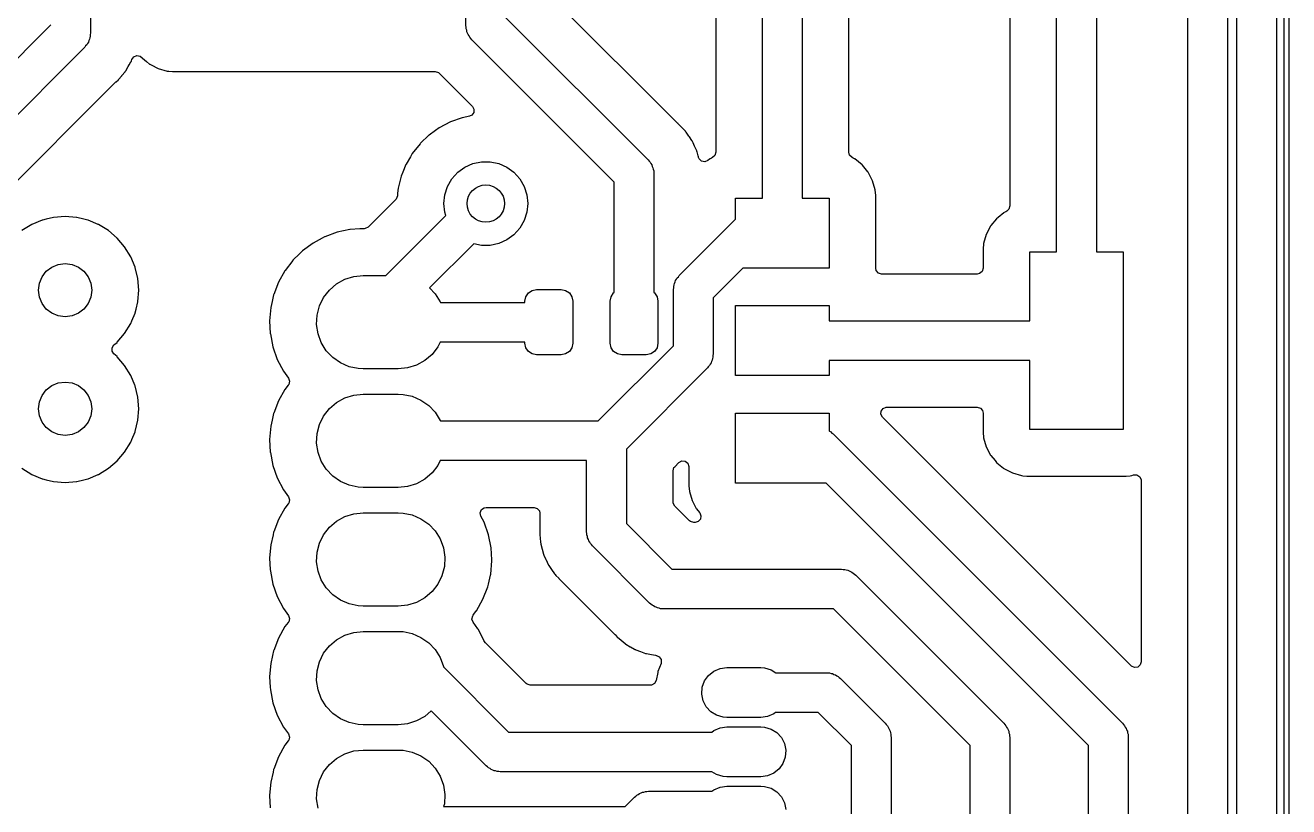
# Model space of a CAD drawing. Extents: x 86.3 to 160.1, y -151.8 to -76.2.
# Drawn here: x 133.01 to 160.07, y -124.04 to -107.31 of the extents above; entities that cross this region are included whole.
import ezdxf

# ---------------------------------------------------------------- set-up
doc = ezdxf.new("R2010")
doc.units = 0
doc.layers.add('BLACK', color=7, linetype='CONTINUOUS')

msp = doc.modelspace()

# ---------------------------------------------------------------- linework, layer by layer
at = {"layer": 'BLACK', "linetype": 'CONTINUOUS'}
for p, q in [((159.97, -151.715), (159.97, -76.25)), ((160.07, -76.2), (160.07, -151.765)), ((158.96, -142.699), (158.96, -78.916)), ((159.81, -78.74), (159.81, -142.875)), ((158.76, -79.1749), (158.76, -142.44)), ((157.91, -142.264), (157.91, -79.351)), ((134.41, -94.7708), (134.41, -107.475)), ((142.45, -107.315), (142.45, -99.31)), ((155.95, -102.185), (155.95, -112.16)), ((155.1, -112.16), (155.1, -102.361)), ((154.1, -102.828), (154.1, -111.177)), ((148.8, -111.01), (148.8, -104.091)), ((149.65, -103.915), (149.65, -111.01)), ((150.65, -110.027), (150.65, -103.97)), ((147.799, -104.558), (147.799, -110.027)), ((146.978, -109.402), (144.337, -106.761)), ((143.3, -107.139), (146.351, -110.189)), ((127.619, -113.24), (133.56, -107.299)), ((142.455, -107.348), (142.45, -107.315)), ((142.455, -107.381), (142.455, -107.348)), ((142.466, -107.413), (142.455, -107.381)), ((142.471, -107.446), (142.466, -107.413)), ((134.364, -107.668), (134.344, -107.695)), ((134.374, -107.636), (134.364, -107.668)), ((134.389, -107.606), (134.374, -107.636)), ((134.394, -107.573), (134.389, -107.606)), ((134.405, -107.541), (134.394, -107.573)), ((134.41, -107.475), (134.405, -107.508)), ((134.405, -107.508), (134.405, -107.541)), ((142.486, -107.476), (142.471, -107.446)), ((142.496, -107.508), (142.486, -107.476)), ((142.516, -107.535), (142.496, -107.508)), ((142.531, -107.565), (142.516, -107.535)), ((142.555, -107.588), (142.531, -107.565)), ((142.574, -107.616), (142.555, -107.588)), ((145.625, -110.666), (142.574, -107.616)), ((134.286, -107.776), (128.096, -113.966)), ((134.305, -107.748), (134.286, -107.776)), ((134.329, -107.725), (134.305, -107.748)), ((134.344, -107.695), (134.329, -107.725)), ((135.339, -107.983), (135.405, -107.957)), ((135.405, -107.957), (135.474, -107.972)), ((135.164, -108.285), (135.219, -108.19)), ((135.219, -108.188), (135.238, -108.156)), ((135.219, -108.19), (135.219, -108.188)), ((135.238, -108.156), (135.275, -108.093)), ((135.275, -108.093), (135.277, -108.088)), ((135.277, -108.088), (135.279, -108.084)), ((135.279, -108.084), (135.281, -108.08)), ((135.281, -108.08), (135.284, -108.075)), ((135.284, -108.075), (135.286, -108.07)), ((135.286, -108.07), (135.296, -108.04)), ((135.286, -108.07), (135.286, -108.07)), ((135.296, -108.04), (135.339, -107.983)), ((135.474, -107.972), (135.513, -108.003)), ((135.513, -108.003), (135.519, -108.011)), ((135.519, -108.011), (135.524, -108.015)), ((135.524, -108.015), (135.608, -108.084)), ((135.608, -108.084), (135.676, -108.14)), ((135.676, -108.14), (135.682, -108.143)), ((135.682, -108.143), (135.682, -108.143)), ((135.682, -108.143), (135.708, -108.156)), ((135.708, -108.156), (135.857, -108.234)), ((134.96, -108.516), (135.007, -108.476)), ((135.007, -108.476), (135.011, -108.472)), ((135.011, -108.472), (135.08, -108.387)), ((135.08, -108.387), (135.082, -108.386)), ((135.082, -108.386), (135.153, -108.302)), ((135.153, -108.302), (135.155, -108.297)), ((135.155, -108.297), (135.158, -108.293)), ((135.158, -108.293), (135.161, -108.289)), ((135.161, -108.289), (135.164, -108.285)), ((135.857, -108.234), (136.052, -108.29)), ((136.052, -108.29), (136.084, -108.293)), ((136.084, -108.293), (136.169, -108.3)), ((136.169, -108.3), (136.169, -108.3)), ((136.169, -108.3), (136.172, -108.3)), ((136.172, -108.3), (141.791, -108.3)), ((141.791, -108.3), (141.859, -108.321)), ((141.859, -108.321), (141.882, -108.34)), ((141.882, -108.34), (141.923, -108.383)), ((141.923, -108.383), (141.923, -108.383)), ((141.923, -108.383), (141.927, -108.386)), ((141.927, -108.386), (141.931, -108.39)), ((141.931, -108.39), (141.933, -108.391)), ((141.933, -108.391), (141.947, -108.403)), ((141.947, -108.403), (142.588, -109.044)), ((132.068, -111.408), (134.954, -108.522)), ((134.954, -108.522), (134.96, -108.516)), ((142.372, -109.287), (142.118, -109.376)), ((142.377, -109.286), (142.372, -109.287)), ((142.524, -109.257), (142.377, -109.286)), ((142.377, -109.286), (142.377, -109.286)), ((142.575, -109.234), (142.524, -109.257)), ((142.617, -109.177), (142.575, -109.234)), ((142.588, -109.044), (142.622, -109.107)), ((142.622, -109.107), (142.617, -109.177)), ((141.797, -109.559), (141.66, -109.657)), ((141.876, -109.503), (141.797, -109.559)), ((141.879, -109.5), (141.876, -109.503)), ((141.876, -109.503), (141.876, -109.503)), ((142.118, -109.376), (141.879, -109.5)), ((146.992, -109.414), (146.978, -109.402)), ((146.998, -109.419), (146.992, -109.414)), ((147.067, -109.49), (146.998, -109.419)), ((147.07, -109.494), (147.067, -109.49)), ((147.072, -109.496), (147.07, -109.494)), ((147.135, -109.559), (147.072, -109.496)), ((147.152, -109.578), (147.135, -109.559)), ((147.155, -109.581), (147.152, -109.578)), ((147.157, -109.585), (147.155, -109.581)), ((141.466, -109.843), (141.299, -110.054)), ((141.475, -109.834), (141.466, -109.843)), ((141.657, -109.66), (141.475, -109.834)), ((141.66, -109.657), (141.657, -109.66)), ((141.657, -109.66), (141.657, -109.66)), ((147.158, -109.584), (147.157, -109.585)), ((147.158, -109.585), (147.158, -109.584)), ((147.158, -109.586), (147.158, -109.585)), ((147.161, -109.59), (147.158, -109.586)), ((147.165, -109.594), (147.161, -109.59)), ((147.226, -109.685), (147.165, -109.594)), ((147.227, -109.686), (147.226, -109.685)), ((147.234, -109.696), (147.227, -109.686)), ((147.29, -109.777), (147.234, -109.696)), ((147.292, -109.782), (147.29, -109.777)), ((147.295, -109.786), (147.292, -109.782)), ((147.297, -109.79), (147.295, -109.786)), ((147.3, -109.794), (147.297, -109.79)), ((147.315, -109.828), (147.3, -109.794)), ((147.345, -109.895), (147.315, -109.828)), ((141.259, -110.122), (141.166, -110.283)), ((141.299, -110.054), (141.259, -110.122)), ((147.346, -109.896), (147.345, -109.895)), ((147.393, -109.996), (147.346, -109.896)), ((147.394, -110.001), (147.393, -109.996)), ((147.396, -110.006), (147.394, -110.001)), ((147.397, -110.01), (147.396, -110.006)), ((147.399, -110.015), (147.397, -110.01)), ((147.422, -110.103), (147.399, -110.015)), ((147.427, -110.121), (147.422, -110.103)), ((147.428, -110.123), (147.427, -110.121)), ((147.432, -110.138), (147.428, -110.123)), ((147.779, -110.095), (147.732, -110.139)), ((147.799, -110.027), (147.779, -110.095)), ((150.667, -110.09), (150.65, -110.027)), ((150.718, -110.139), (150.667, -110.09)), ((141.162, -110.291), (141.097, -110.451)), ((141.164, -110.287), (141.162, -110.291)), ((141.166, -110.283), (141.164, -110.287)), ((141.166, -110.283), (141.166, -110.283)), ((142.273, -110.456), (142.425, -110.346)), ((142.425, -110.346), (142.597, -110.269)), ((142.597, -110.269), (142.781, -110.23)), ((142.781, -110.23), (142.969, -110.23)), ((142.969, -110.23), (143.153, -110.269)), ((143.153, -110.269), (143.325, -110.346)), ((143.325, -110.346), (143.477, -110.456)), ((146.351, -110.189), (146.37, -110.217)), ((146.37, -110.217), (146.394, -110.24)), ((146.394, -110.24), (146.409, -110.27)), ((146.409, -110.27), (146.429, -110.297)), ((146.429, -110.297), (146.439, -110.329)), ((146.439, -110.329), (146.454, -110.359)), ((146.454, -110.359), (146.459, -110.392)), ((146.459, -110.392), (146.47, -110.424)), ((147.445, -110.169), (147.432, -110.138)), ((147.497, -110.217), (147.445, -110.169)), ((147.567, -110.23), (147.497, -110.217)), ((147.633, -110.202), (147.567, -110.23)), ((147.666, -110.174), (147.633, -110.202)), ((147.671, -110.17), (147.666, -110.174)), ((147.666, -110.174), (147.666, -110.174)), ((147.677, -110.167), (147.671, -110.17)), ((147.709, -110.151), (147.677, -110.167)), ((147.677, -110.167), (147.677, -110.167)), ((147.732, -110.139), (147.709, -110.151)), ((150.741, -110.151), (150.718, -110.139)), ((150.773, -110.167), (150.741, -110.151)), ((150.779, -110.17), (150.773, -110.167)), ((150.773, -110.167), (150.773, -110.167)), ((150.936, -110.299), (150.779, -110.17)), ((150.94, -110.304), (150.936, -110.299)), ((151.055, -110.445), (150.94, -110.304)), ((141.062, -110.541), (140.999, -110.793)), ((141.063, -110.536), (141.062, -110.541)), ((141.062, -110.541), (141.062, -110.541)), ((141.097, -110.451), (141.063, -110.536)), ((142.053, -110.759), (142.147, -110.596)), ((142.147, -110.596), (142.273, -110.456)), ((143.477, -110.456), (143.603, -110.596)), ((143.603, -110.596), (143.697, -110.759)), ((146.47, -110.424), (146.47, -110.457)), ((146.47, -110.457), (146.475, -110.49)), ((146.475, -110.49), (146.475, -113.029)), ((151.065, -110.456), (151.055, -110.445)), ((151.159, -110.637), (151.065, -110.456)), ((151.215, -110.832), (151.159, -110.637)), ((140.987, -110.902), (140.981, -110.963)), ((140.998, -110.797), (140.987, -110.902)), ((140.999, -110.793), (140.998, -110.797)), ((141.995, -110.938), (142.053, -110.759)), ((143.697, -110.759), (143.755, -110.938)), ((145.625, -113.029), (145.625, -110.666)), ((151.215, -110.838), (151.215, -110.832)), ((151.225, -110.944), (151.215, -110.838)), ((140.945, -111.039), (140.356, -111.628)), ((140.954, -111.029), (140.945, -111.039)), ((140.981, -110.963), (140.954, -111.029)), ((141.975, -111.125), (141.995, -110.938)), ((141.995, -111.312), (141.975, -111.125)), ((143.755, -110.938), (143.775, -111.125)), ((143.775, -111.125), (143.755, -111.312)), ((148.225, -111.459), (148.225, -111.01)), ((148.225, -111.01), (148.8, -111.01)), ((149.65, -111.01), (150.225, -111.01)), ((150.225, -111.01), (150.225, -112.51)), ((151.225, -110.952), (151.225, -110.944)), ((151.225, -112.508), (151.225, -110.952)), ((154.1, -111.177), (154.079, -111.245)), ((133.461, -111.459), (133.378, -111.479)), ((133.614, -111.422), (133.461, -111.459)), ((133.619, -111.421), (133.614, -111.422)), ((133.614, -111.422), (133.614, -111.422)), ((133.866, -111.402), (133.619, -111.421)), ((134.112, -111.421), (133.866, -111.402)), ((134.117, -111.422), (134.112, -111.421)), ((134.27, -111.459), (134.117, -111.422)), ((134.117, -111.422), (134.117, -111.422)), ((134.353, -111.479), (134.27, -111.459)), ((140.733, -112.666), (142.017, -111.382)), ((142.017, -111.382), (141.995, -111.312)), ((143.755, -111.312), (143.697, -111.491)), ((147.019, -112.664), (148.224, -111.459)), ((148.224, -111.459), (148.225, -111.459)), ((153.81, -111.454), (153.693, -111.597)), ((153.814, -111.449), (153.81, -111.454)), ((153.848, -111.421), (153.814, -111.449)), ((153.966, -111.324), (153.848, -111.421)), ((153.971, -111.32), (153.966, -111.324)), ((153.966, -111.324), (153.966, -111.324)), ((153.977, -111.317), (153.971, -111.32)), ((154.009, -111.301), (153.977, -111.317)), ((153.977, -111.317), (153.977, -111.317)), ((154.032, -111.289), (154.009, -111.301)), ((154.079, -111.245), (154.032, -111.289)), ((133.15, -111.574), (132.939, -111.703)), ((133.154, -111.572), (133.15, -111.574)), ((133.374, -111.481), (133.154, -111.572)), ((133.154, -111.572), (133.154, -111.572)), ((133.378, -111.479), (133.374, -111.481)), ((133.374, -111.481), (133.374, -111.481)), ((134.358, -111.481), (134.353, -111.479)), ((134.577, -111.572), (134.358, -111.481)), ((134.358, -111.481), (134.358, -111.481)), ((134.582, -111.574), (134.577, -111.572)), ((134.577, -111.572), (134.577, -111.572)), ((134.793, -111.703), (134.582, -111.574)), ((134.981, -111.864), (134.793, -111.703)), ((139.691, -111.74), (139.425, -111.838)), ((139.695, -111.739), (139.691, -111.74)), ((139.963, -111.681), (139.695, -111.739)), ((139.695, -111.739), (139.695, -111.739)), ((139.967, -111.68), (139.963, -111.681)), ((139.963, -111.681), (139.963, -111.681)), ((140.178, -111.665), (139.967, -111.68)), ((140.267, -111.665), (140.178, -111.665)), ((140.294, -111.662), (140.267, -111.665)), ((140.356, -111.628), (140.294, -111.662)), ((143.603, -111.654), (143.477, -111.794)), ((143.697, -111.491), (143.603, -111.654)), ((153.685, -111.606), (153.591, -111.787)), ((153.693, -111.597), (153.685, -111.606)), ((135.141, -112.052), (134.981, -111.864)), ((139.176, -111.972), (138.948, -112.14)), ((139.368, -111.868), (139.176, -111.972)), ((139.421, -111.84), (139.368, -111.868)), ((139.425, -111.838), (139.421, -111.84)), ((142.616, -111.985), (141.672, -112.929)), ((142.781, -112.02), (142.616, -111.985)), ((143.153, -111.981), (142.969, -112.02)), ((143.325, -111.904), (143.153, -111.981)), ((143.477, -111.794), (143.325, -111.904)), ((153.535, -111.982), (153.524, -112.102)), ((153.591, -111.787), (153.535, -111.982)), ((135.271, -112.263), (135.141, -112.052)), ((135.273, -112.267), (135.271, -112.263)), ((135.363, -112.487), (135.273, -112.267)), ((135.273, -112.267), (135.273, -112.267)), ((138.887, -112.2), (138.746, -112.339)), ((138.945, -112.143), (138.887, -112.2)), ((138.948, -112.14), (138.945, -112.143)), ((138.945, -112.143), (138.945, -112.143)), ((142.969, -112.02), (142.781, -112.02)), ((153.524, -112.102), (153.524, -112.508)), ((154.525, -113.635), (154.525, -112.16)), ((154.525, -112.16), (155.1, -112.16)), ((155.95, -112.16), (156.525, -112.16)), ((156.525, -112.16), (156.525, -115.96)), ((133.462, -112.575), (133.58, -112.484)), ((133.58, -112.484), (133.718, -112.427)), ((133.718, -112.427), (133.866, -112.407)), ((133.866, -112.407), (134.014, -112.427)), ((134.014, -112.427), (134.151, -112.484)), ((134.151, -112.484), (134.27, -112.575)), ((135.365, -112.491), (135.363, -112.487)), ((135.423, -112.732), (135.365, -112.491)), ((138.743, -112.343), (138.577, -112.561)), ((138.746, -112.339), (138.743, -112.343)), ((138.743, -112.343), (138.743, -112.343)), ((148.376, -112.51), (147.745, -113.141)), ((150.225, -112.51), (148.376, -112.51)), ((151.237, -112.561), (151.225, -112.508)), ((153.524, -112.508), (153.504, -112.577)), ((133.314, -112.831), (133.371, -112.693)), ((133.371, -112.693), (133.462, -112.575)), ((134.27, -112.575), (134.361, -112.693)), ((134.361, -112.693), (134.418, -112.831)), ((135.443, -112.979), (135.423, -112.732)), ((138.436, -112.811), (138.333, -113.075)), ((138.574, -112.564), (138.436, -112.811)), ((138.577, -112.561), (138.574, -112.564)), ((139.679, -112.844), (139.856, -112.746)), ((139.856, -112.746), (140.049, -112.686)), ((140.049, -112.686), (140.25, -112.666)), ((140.25, -112.666), (140.733, -112.666)), ((146.916, -112.834), (146.931, -112.804)), ((146.931, -112.804), (146.941, -112.772)), ((146.941, -112.772), (146.961, -112.745)), ((146.961, -112.745), (146.976, -112.715)), ((146.976, -112.715), (147, -112.692)), ((147, -112.692), (147.019, -112.664)), ((151.283, -112.614), (151.237, -112.561)), ((151.351, -112.634), (151.283, -112.614)), ((153.398, -112.634), (151.351, -112.634)), ((153.451, -112.623), (153.398, -112.634)), ((153.504, -112.577), (153.451, -112.623)), ((133.294, -112.979), (133.314, -112.831)), ((133.314, -113.127), (133.294, -112.979)), ((134.418, -112.831), (134.437, -112.979)), ((134.437, -112.979), (134.418, -113.127)), ((135.423, -113.225), (135.443, -112.979)), ((138.332, -113.08), (138.3, -113.22)), ((138.333, -113.075), (138.332, -113.08)), ((138.332, -113.08), (138.332, -113.08)), ((139.402, -113.135), (139.526, -112.976)), ((139.526, -112.976), (139.679, -112.844)), ((141.672, -112.929), (141.791, -113.055)), ((141.791, -113.055), (141.898, -113.227)), ((143.732, -113.119), (143.786, -113.038)), ((143.786, -113.038), (143.867, -112.984)), ((143.867, -112.984), (143.963, -112.965)), ((143.963, -112.965), (144.487, -112.965)), ((144.487, -112.965), (144.583, -112.984)), ((144.583, -112.984), (144.664, -113.038)), ((144.664, -113.038), (144.718, -113.119)), ((145.557, -113.119), (145.611, -113.038)), ((145.611, -113.038), (145.625, -113.029)), ((146.475, -113.029), (146.489, -113.038)), ((146.489, -113.038), (146.543, -113.119)), ((146.895, -112.965), (146.9, -112.932)), ((146.895, -114.169), (146.895, -112.965)), ((146.9, -112.899), (146.911, -112.867)), ((146.9, -112.932), (146.9, -112.899)), ((146.911, -112.867), (146.916, -112.834)), ((133.371, -113.264), (133.314, -113.127)), ((133.462, -113.383), (133.371, -113.264)), ((134.361, -113.264), (134.27, -113.383)), ((134.418, -113.127), (134.361, -113.264)), ((135.385, -113.383), (135.422, -113.23)), ((135.422, -113.23), (135.423, -113.225)), ((135.422, -113.23), (135.422, -113.23)), ((138.269, -113.351), (138.245, -113.634)), ((138.3, -113.22), (138.269, -113.351)), ((139.262, -113.512), (139.313, -113.317)), ((139.313, -113.317), (139.402, -113.135)), ((141.898, -113.227), (141.902, -113.24)), ((141.902, -113.24), (143.713, -113.24)), ((143.713, -113.215), (143.732, -113.119)), ((143.713, -113.24), (143.713, -113.215)), ((144.718, -113.119), (144.737, -113.215)), ((144.737, -113.215), (144.737, -114.115)), ((145.537, -113.215), (145.557, -113.119)), ((145.537, -114.115), (145.537, -113.215)), ((146.543, -113.119), (146.562, -113.215)), ((146.562, -113.215), (146.562, -114.115)), ((147.745, -113.141), (147.745, -114.345)), ((148.225, -114.81), (148.225, -113.31)), ((148.225, -113.31), (150.225, -113.31)), ((150.225, -113.31), (150.225, -113.635)), ((133.58, -113.474), (133.462, -113.383)), ((133.718, -113.531), (133.58, -113.474)), ((133.866, -113.55), (133.718, -113.531)), ((134.014, -113.531), (133.866, -113.55)), ((134.151, -113.474), (134.014, -113.531)), ((134.27, -113.383), (134.151, -113.474)), ((135.271, -113.695), (135.296, -113.634)), ((135.296, -113.634), (135.363, -113.47)), ((135.363, -113.47), (135.365, -113.466)), ((135.363, -113.47), (135.363, -113.47)), ((135.365, -113.466), (135.385, -113.383)), ((138.245, -113.634), (138.245, -113.638)), ((138.245, -113.638), (138.245, -113.638)), ((138.245, -113.638), (138.26, -113.909)), ((139.252, -113.714), (139.262, -113.512)), ((150.225, -113.635), (154.525, -113.635)), ((134.981, -114.094), (135.141, -113.905)), ((135.141, -113.905), (135.271, -113.695)), ((138.26, -113.909), (138.261, -113.916)), ((139.282, -113.914), (139.252, -113.714)), ((134.872, -114.214), (134.911, -114.153)), ((134.911, -114.153), (134.977, -114.097)), ((134.977, -114.097), (134.981, -114.094)), ((134.977, -114.097), (134.977, -114.097)), ((138.261, -113.916), (138.316, -114.194)), ((139.352, -114.103), (139.282, -113.914)), ((139.458, -114.275), (139.352, -114.103)), ((141.898, -114.09), (141.847, -114.195)), ((143.713, -114.09), (141.898, -114.09)), ((143.713, -114.115), (143.713, -114.09)), ((143.732, -114.211), (143.713, -114.115)), ((144.737, -114.115), (144.718, -114.211)), ((145.284, -115.78), (146.895, -114.169)), ((145.557, -114.211), (145.537, -114.115)), ((146.562, -114.115), (146.543, -114.211)), ((134.873, -114.285), (134.872, -114.214)), ((134.911, -114.344), (134.873, -114.285)), ((134.977, -114.4), (134.911, -114.344)), ((134.981, -114.404), (134.977, -114.4)), ((134.977, -114.4), (134.977, -114.4)), ((135.141, -114.592), (134.981, -114.404)), ((138.316, -114.194), (138.41, -114.461)), ((139.597, -114.422), (139.458, -114.275)), ((139.762, -114.537), (139.597, -114.422)), ((141.723, -114.354), (141.57, -114.486)), ((141.847, -114.195), (141.723, -114.354)), ((143.786, -114.292), (143.732, -114.211)), ((143.867, -114.346), (143.786, -114.292)), ((143.963, -114.365), (143.867, -114.346)), ((144.487, -114.365), (143.963, -114.365)), ((144.583, -114.346), (144.487, -114.365)), ((144.664, -114.292), (144.583, -114.346)), ((144.718, -114.211), (144.664, -114.292)), ((145.611, -114.292), (145.557, -114.211)), ((145.692, -114.346), (145.611, -114.292)), ((145.787, -114.365), (145.692, -114.346)), ((146.312, -114.365), (145.787, -114.365)), ((146.408, -114.346), (146.312, -114.365)), ((146.489, -114.292), (146.408, -114.346)), ((146.543, -114.211), (146.489, -114.292)), ((147.729, -114.443), (147.724, -114.476)), ((147.74, -114.411), (147.729, -114.443)), ((147.745, -114.345), (147.74, -114.378)), ((147.74, -114.378), (147.74, -114.411)), ((135.271, -114.803), (135.141, -114.592)), ((138.41, -114.461), (138.54, -114.713)), ((138.54, -114.713), (138.543, -114.716)), ((138.543, -114.716), (138.543, -114.716)), ((138.543, -114.716), (138.647, -114.862)), ((139.948, -114.618), (139.762, -114.537)), ((140.145, -114.659), (139.948, -114.618)), ((140.25, -114.664), (140.145, -114.659)), ((140.999, -114.664), (140.25, -114.664)), ((141.2, -114.644), (140.999, -114.664)), ((141.393, -114.584), (141.2, -114.644)), ((141.57, -114.486), (141.393, -114.584)), ((147.621, -114.645), (145.885, -116.381)), ((147.64, -114.618), (147.621, -114.645)), ((147.664, -114.595), (147.64, -114.618)), ((147.679, -114.565), (147.664, -114.595)), ((147.699, -114.538), (147.679, -114.565)), ((147.709, -114.506), (147.699, -114.538)), ((147.724, -114.476), (147.709, -114.506)), ((154.525, -114.485), (150.225, -114.485)), ((150.225, -114.485), (150.225, -114.81)), ((154.525, -115.96), (154.525, -114.485)), ((133.58, -115.024), (133.718, -114.967)), ((133.718, -114.967), (133.866, -114.947)), ((133.866, -114.947), (134.014, -114.967)), ((134.014, -114.967), (134.151, -115.024)), ((135.273, -114.807), (135.271, -114.803)), ((135.358, -115.014), (135.273, -114.807)), ((135.273, -114.807), (135.273, -114.807)), ((138.647, -114.862), (138.67, -114.929)), ((138.67, -114.929), (138.654, -114.998)), ((150.225, -114.81), (148.225, -114.81)), ((133.314, -115.371), (133.371, -115.233)), ((133.371, -115.233), (133.462, -115.115)), ((133.462, -115.115), (133.58, -115.024)), ((134.151, -115.024), (134.27, -115.115)), ((134.27, -115.115), (134.361, -115.233)), ((134.361, -115.233), (134.418, -115.371)), ((135.365, -115.031), (135.358, -115.014)), ((135.423, -115.272), (135.365, -115.031)), ((138.574, -115.104), (138.436, -115.351)), ((138.645, -115.012), (138.574, -115.104)), ((138.654, -114.998), (138.645, -115.012)), ((139.856, -115.286), (140.049, -115.226)), ((140.049, -115.226), (140.25, -115.206)), ((140.25, -115.206), (140.999, -115.206)), ((140.999, -115.206), (141.104, -115.211)), ((141.104, -115.211), (141.301, -115.252)), ((141.301, -115.252), (141.487, -115.333)), ((133.294, -115.519), (133.314, -115.371)), ((133.314, -115.667), (133.294, -115.519)), ((134.418, -115.371), (134.437, -115.519)), ((134.437, -115.519), (134.418, -115.667)), ((135.443, -115.519), (135.423, -115.272)), ((135.423, -115.765), (135.443, -115.519)), ((138.436, -115.351), (138.333, -115.615)), ((139.402, -115.675), (139.526, -115.516)), ((139.526, -115.516), (139.679, -115.384)), ((139.679, -115.384), (139.856, -115.286)), ((141.487, -115.333), (141.652, -115.448)), ((141.652, -115.448), (141.791, -115.595)), ((151.343, -115.567), (151.385, -115.511)), ((151.385, -115.511), (151.452, -115.486)), ((151.452, -115.486), (151.461, -115.486)), ((151.461, -115.486), (153.398, -115.486)), ((153.398, -115.486), (153.467, -115.506)), ((153.467, -115.506), (153.513, -115.559)), ((133.371, -115.804), (133.314, -115.667)), ((133.462, -115.923), (133.371, -115.804)), ((134.361, -115.804), (134.27, -115.923)), ((134.418, -115.667), (134.361, -115.804)), ((135.365, -116.006), (135.423, -115.765)), ((138.3, -115.76), (138.269, -115.891)), ((138.332, -115.62), (138.3, -115.76)), ((138.333, -115.615), (138.332, -115.62)), ((138.332, -115.62), (138.332, -115.62)), ((139.313, -115.857), (139.402, -115.675)), ((141.791, -115.595), (141.898, -115.767)), ((141.898, -115.767), (141.902, -115.78)), ((141.902, -115.78), (145.284, -115.78)), ((148.225, -117.11), (148.225, -115.61)), ((148.225, -115.61), (150.225, -115.61)), ((150.225, -115.61), (150.225, -115.994)), ((151.338, -115.638), (151.343, -115.567)), ((151.372, -115.701), (151.338, -115.638)), ((154.067, -118.396), (151.372, -115.701)), ((153.513, -115.559), (153.524, -115.611)), ((153.524, -115.611), (153.524, -116.018)), ((133.58, -116.014), (133.462, -115.923)), ((133.718, -116.071), (133.58, -116.014)), ((133.866, -116.09), (133.718, -116.071)), ((134.014, -116.071), (133.866, -116.09)), ((134.151, -116.014), (134.014, -116.071)), ((134.27, -115.923), (134.151, -116.014)), ((135.296, -116.174), (135.363, -116.01)), ((135.363, -116.01), (135.365, -116.006)), ((135.363, -116.01), (135.363, -116.01)), ((138.269, -115.891), (138.245, -116.174)), ((139.252, -116.254), (139.262, -116.052)), ((139.262, -116.052), (139.313, -115.857)), ((150.225, -115.994), (150.235, -116.001)), ((150.235, -116.001), (150.265, -116.016)), ((150.265, -116.016), (150.288, -116.04)), ((150.288, -116.04), (150.316, -116.059)), ((150.316, -116.059), (156.511, -122.254)), ((153.524, -116.018), (153.535, -116.138)), ((156.525, -115.96), (154.525, -115.96)), ((135.141, -116.445), (135.271, -116.235)), ((135.271, -116.235), (135.296, -116.174)), ((138.245, -116.174), (138.245, -116.178)), ((138.245, -116.178), (138.245, -116.178)), ((138.245, -116.178), (138.26, -116.449)), ((139.282, -116.454), (139.252, -116.254)), ((153.535, -116.138), (153.591, -116.333)), ((153.591, -116.333), (153.685, -116.514)), ((134.981, -116.634), (135.141, -116.445)), ((138.26, -116.449), (138.261, -116.456)), ((138.261, -116.456), (138.316, -116.734)), ((139.352, -116.643), (139.282, -116.454)), ((145.885, -116.381), (145.885, -117.979)), ((153.685, -116.514), (153.689, -116.519)), ((153.689, -116.519), (153.689, -116.519)), ((153.689, -116.519), (153.78, -116.63)), ((132.939, -116.794), (133.15, -116.924)), ((134.582, -116.924), (134.793, -116.794)), ((134.793, -116.794), (134.981, -116.634)), ((138.316, -116.734), (138.41, -117.001)), ((139.458, -116.815), (139.352, -116.643)), ((139.597, -116.962), (139.458, -116.815)), ((141.847, -116.735), (141.723, -116.894)), ((141.898, -116.63), (141.847, -116.735)), ((145.035, -116.63), (141.898, -116.63)), ((145.035, -118.155), (145.035, -116.63)), ((146.885, -116.848), (146.905, -116.78)), ((146.885, -117.512), (146.885, -116.848)), ((146.905, -116.78), (146.922, -116.759)), ((146.922, -116.759), (147.009, -116.671)), ((147.009, -116.671), (147.072, -116.637)), ((147.072, -116.637), (147.143, -116.643)), ((147.143, -116.643), (147.199, -116.685)), ((147.199, -116.685), (147.224, -116.752)), ((147.224, -116.752), (147.225, -116.761)), ((147.225, -116.761), (147.225, -117.168)), ((153.78, -116.63), (153.814, -116.671)), ((153.814, -116.671), (153.819, -116.675)), ((153.819, -116.675), (153.965, -116.794)), ((153.965, -116.794), (153.971, -116.8)), ((153.971, -116.8), (154.152, -116.894)), ((133.15, -116.924), (133.154, -116.926)), ((133.154, -116.926), (133.154, -116.926)), ((133.154, -116.926), (133.374, -117.016)), ((133.374, -117.016), (133.374, -117.016)), ((133.374, -117.016), (133.378, -117.018)), ((133.378, -117.018), (133.461, -117.038)), ((133.461, -117.038), (133.614, -117.075)), ((133.614, -117.075), (133.614, -117.075)), ((133.614, -117.075), (133.619, -117.076)), ((133.619, -117.076), (133.866, -117.095)), ((133.866, -117.095), (134.112, -117.076)), ((134.112, -117.076), (134.117, -117.075)), ((134.117, -117.075), (134.27, -117.038)), ((134.117, -117.075), (134.117, -117.075)), ((134.27, -117.038), (134.353, -117.018)), ((134.353, -117.018), (134.358, -117.016)), ((134.358, -117.016), (134.577, -116.926)), ((134.358, -117.016), (134.358, -117.016)), ((134.577, -116.926), (134.582, -116.924)), ((134.577, -116.926), (134.577, -116.926)), ((138.41, -117.001), (138.54, -117.253)), ((139.762, -117.077), (139.597, -116.962)), ((139.948, -117.158), (139.762, -117.077)), ((140.145, -117.199), (139.948, -117.158)), ((141.393, -117.124), (141.2, -117.184)), ((141.57, -117.026), (141.393, -117.124)), ((141.723, -116.894), (141.57, -117.026)), ((150.164, -117.11), (148.225, -117.11)), ((155.785, -122.731), (150.164, -117.11)), ((154.152, -116.894), (154.347, -116.95)), ((154.347, -116.95), (154.379, -116.953)), ((154.379, -116.953), (154.464, -116.96)), ((154.464, -116.96), (154.464, -116.96)), ((154.464, -116.96), (154.467, -116.96)), ((154.467, -116.96), (156.583, -116.96)), ((156.583, -116.96), (156.586, -116.96)), ((156.586, -116.96), (156.671, -116.953)), ((156.586, -116.96), (156.586, -116.96)), ((156.671, -116.953), (156.703, -116.95)), ((156.703, -116.95), (156.709, -116.948)), ((156.709, -116.948), (156.749, -116.937)), ((156.709, -116.948), (156.709, -116.948)), ((156.749, -116.937), (156.82, -116.937)), ((156.82, -116.937), (156.879, -116.976)), ((156.879, -116.976), (156.908, -117.041)), ((156.908, -117.041), (156.909, -117.058)), ((156.909, -117.058), (156.909, -120.934)), ((138.54, -117.253), (138.543, -117.256)), ((138.543, -117.256), (138.543, -117.256)), ((138.543, -117.256), (138.647, -117.402)), ((138.647, -117.402), (138.67, -117.469)), ((140.25, -117.204), (140.145, -117.199)), ((140.999, -117.204), (140.25, -117.204)), ((141.2, -117.184), (140.999, -117.204)), ((147.225, -117.168), (147.235, -117.288)), ((147.235, -117.288), (147.291, -117.483)), ((138.574, -117.644), (138.436, -117.891)), ((138.645, -117.552), (138.574, -117.644)), ((138.654, -117.538), (138.645, -117.552)), ((138.67, -117.469), (138.654, -117.538)), ((142.756, -117.745), (142.782, -117.679)), ((142.782, -117.679), (142.84, -117.638)), ((142.84, -117.638), (142.882, -117.63)), ((142.882, -117.63), (143.908, -117.63)), ((143.908, -117.63), (143.977, -117.651)), ((143.977, -117.651), (144.023, -117.704)), ((146.888, -117.539), (146.885, -117.512)), ((146.922, -117.601), (146.888, -117.539)), ((147.239, -117.918), (146.922, -117.601)), ((147.291, -117.483), (147.327, -117.552)), ((147.327, -117.552), (147.379, -117.651)), ((147.379, -117.651), (147.385, -117.664)), ((147.385, -117.664), (147.448, -117.741)), ((138.436, -117.891), (138.333, -118.155)), ((139.526, -118.056), (139.679, -117.924)), ((139.679, -117.924), (139.856, -117.826)), ((139.856, -117.826), (140.049, -117.766)), ((140.049, -117.766), (140.25, -117.746)), ((140.25, -117.746), (140.999, -117.746)), ((140.999, -117.746), (141.104, -117.751)), ((141.104, -117.751), (141.301, -117.792)), ((141.301, -117.792), (141.487, -117.873)), ((141.487, -117.873), (141.652, -117.988)), ((142.77, -117.815), (142.756, -117.745)), ((142.806, -117.884), (142.77, -117.815)), ((142.839, -117.949), (142.806, -117.884)), ((142.933, -118.216), (142.839, -117.949)), ((144.023, -117.704), (144.034, -117.756)), ((144.034, -117.756), (144.034, -118.1)), ((147.26, -117.934), (147.239, -117.918)), ((147.328, -117.954), (147.26, -117.934)), ((147.357, -117.954), (147.328, -117.954)), ((147.422, -117.936), (147.357, -117.954)), ((147.47, -117.884), (147.422, -117.936)), ((147.448, -117.741), (147.455, -117.749)), ((147.455, -117.749), (147.483, -117.814)), ((147.483, -117.814), (147.47, -117.884)), ((138.318, -118.22), (138.269, -118.431)), ((138.332, -118.16), (138.318, -118.22)), ((138.333, -118.155), (138.332, -118.16)), ((138.332, -118.16), (138.332, -118.16)), ((139.313, -118.397), (139.402, -118.215)), ((139.402, -118.215), (139.526, -118.056)), ((141.652, -117.988), (141.791, -118.135)), ((141.791, -118.135), (141.898, -118.307)), ((142.988, -118.494), (142.933, -118.216)), ((144.03, -118.166), (144.029, -118.175)), ((144.029, -118.175), (144.035, -118.228)), ((144.034, -118.109), (144.03, -118.166)), ((144.034, -118.1), (144.034, -118.109)), ((144.035, -118.228), (144.04, -118.284)), ((145.04, -118.188), (145.035, -118.155)), ((145.04, -118.221), (145.04, -118.188)), ((145.051, -118.253), (145.04, -118.221)), ((145.885, -117.979), (146.861, -118.955)), ((138.269, -118.431), (138.245, -118.714)), ((139.262, -118.592), (139.313, -118.397)), ((141.898, -118.307), (141.967, -118.496)), ((141.967, -118.496), (141.998, -118.696)), ((142.989, -118.498), (142.988, -118.494)), ((143.003, -118.754), (142.989, -118.498)), ((142.989, -118.498), (142.989, -118.498)), ((144.04, -118.284), (144.04, -118.286)), ((144.04, -118.286), (144.048, -118.38)), ((144.048, -118.38), (144.05, -118.396)), ((144.05, -118.396), (144.051, -118.401)), ((144.051, -118.401), (144.052, -118.406)), ((144.052, -118.406), (144.053, -118.41)), ((144.053, -118.41), (144.053, -118.416)), ((144.053, -118.416), (144.082, -118.522)), ((145.056, -118.286), (145.051, -118.253)), ((145.071, -118.316), (145.056, -118.286)), ((145.081, -118.348), (145.071, -118.316)), ((145.101, -118.375), (145.081, -118.348)), ((145.116, -118.405), (145.101, -118.375)), ((145.14, -118.428), (145.116, -118.405)), ((145.159, -118.455), (145.14, -118.428)), ((146.384, -119.681), (145.159, -118.455)), ((156.694, -121.023), (154.067, -118.396)), ((138.245, -118.714), (138.245, -118.718)), ((138.245, -118.718), (138.245, -118.718)), ((138.245, -118.718), (138.259, -118.959)), ((139.252, -118.794), (139.262, -118.592)), ((141.998, -118.696), (141.987, -118.898)), ((142.98, -119.059), (143.004, -118.776)), ((143.004, -118.776), (143.003, -118.754)), ((144.082, -118.522), (144.083, -118.523)), ((144.083, -118.523), (144.111, -118.63)), ((144.111, -118.63), (144.113, -118.635)), ((144.113, -118.635), (144.114, -118.639)), ((144.114, -118.639), (144.116, -118.644)), ((144.116, -118.644), (144.117, -118.649)), ((144.117, -118.649), (144.12, -118.654)), ((144.12, -118.654), (144.12, -118.654)), ((144.12, -118.654), (144.164, -118.749)), ((144.164, -118.749), (144.165, -118.75)), ((144.165, -118.75), (144.21, -118.851)), ((138.259, -118.959), (138.261, -118.996)), ((138.261, -118.996), (138.316, -119.274)), ((139.282, -118.994), (139.252, -118.794)), ((139.352, -119.183), (139.282, -118.994)), ((141.987, -118.898), (141.936, -119.093)), ((144.21, -118.851), (144.213, -118.855)), ((144.213, -118.855), (144.215, -118.859)), ((144.215, -118.859), (144.217, -118.863)), ((144.217, -118.863), (144.22, -118.868)), ((144.22, -118.868), (144.223, -118.872)), ((144.223, -118.872), (144.282, -118.959)), ((144.282, -118.959), (144.283, -118.96)), ((144.283, -118.96), (144.345, -119.051)), ((144.345, -119.051), (144.349, -119.055)), ((146.861, -118.955), (150.495, -118.955)), ((150.495, -118.955), (150.528, -118.96)), ((150.528, -118.96), (150.561, -118.96)), ((150.561, -118.96), (150.593, -118.971)), ((150.593, -118.971), (150.626, -118.976)), ((150.626, -118.976), (150.656, -118.991)), ((150.656, -118.991), (150.688, -119.001)), ((150.688, -119.001), (150.715, -119.021)), ((150.715, -119.021), (150.745, -119.036)), ((150.745, -119.036), (150.768, -119.06)), ((138.316, -119.274), (138.41, -119.541)), ((139.458, -119.355), (139.352, -119.183)), ((141.847, -119.275), (141.723, -119.434)), ((141.936, -119.093), (141.847, -119.275)), ((142.916, -119.335), (142.93, -119.274)), ((142.93, -119.274), (142.974, -119.085)), ((142.974, -119.085), (142.98, -119.059)), ((144.349, -119.055), (144.352, -119.059)), ((144.352, -119.059), (144.352, -119.06)), ((144.352, -119.06), (144.352, -119.06)), ((144.352, -119.06), (144.353, -119.06)), ((144.353, -119.06), (144.355, -119.063)), ((144.355, -119.063), (144.358, -119.067)), ((144.358, -119.067), (144.375, -119.086)), ((144.375, -119.086), (144.438, -119.149)), ((144.438, -119.149), (144.44, -119.151)), ((144.44, -119.151), (144.512, -119.226)), ((144.512, -119.226), (144.516, -119.23)), ((144.516, -119.23), (144.516, -119.23)), ((144.516, -119.23), (144.518, -119.231)), ((144.518, -119.231), (144.532, -119.243)), ((144.532, -119.243), (145.638, -120.349)), ((150.768, -119.06), (150.796, -119.079)), ((150.796, -119.079), (153.971, -122.254)), ((138.41, -119.541), (138.54, -119.793)), ((139.597, -119.502), (139.458, -119.355)), ((139.762, -119.617), (139.597, -119.502)), ((141.57, -119.566), (141.393, -119.664)), ((141.723, -119.434), (141.57, -119.566)), ((142.813, -119.599), (142.916, -119.335)), ((138.54, -119.793), (138.543, -119.796)), ((138.543, -119.796), (138.543, -119.796)), ((138.543, -119.796), (138.647, -119.942)), ((139.948, -119.698), (139.762, -119.617)), ((140.145, -119.739), (139.948, -119.698)), ((140.25, -119.744), (140.145, -119.739)), ((140.999, -119.744), (140.25, -119.744)), ((141.2, -119.724), (140.999, -119.744)), ((141.393, -119.664), (141.2, -119.724)), ((142.604, -119.938), (142.672, -119.849)), ((142.672, -119.849), (142.675, -119.846)), ((142.675, -119.846), (142.813, -119.599)), ((146.412, -119.7), (146.384, -119.681)), ((146.435, -119.724), (146.412, -119.7)), ((146.465, -119.739), (146.435, -119.724)), ((146.492, -119.759), (146.465, -119.739)), ((146.524, -119.769), (146.492, -119.759)), ((146.554, -119.784), (146.524, -119.769)), ((146.587, -119.789), (146.554, -119.784)), ((146.619, -119.8), (146.587, -119.789)), ((146.652, -119.8), (146.619, -119.8)), ((146.685, -119.805), (146.652, -119.8)), ((150.319, -119.805), (146.685, -119.805)), ((153.245, -122.731), (150.319, -119.805)), ((138.645, -120.092), (138.574, -120.184)), ((138.654, -120.078), (138.645, -120.092)), ((138.647, -119.942), (138.67, -120.009)), ((138.67, -120.009), (138.654, -120.078)), ((142.579, -120.021), (142.595, -119.952)), ((142.602, -120.088), (142.579, -120.021)), ((142.595, -119.952), (142.604, -119.938)), ((142.706, -120.234), (142.602, -120.088)), ((138.574, -120.184), (138.436, -120.431)), ((139.679, -120.464), (139.856, -120.366)), ((139.856, -120.366), (140.049, -120.306)), ((140.049, -120.306), (140.25, -120.286)), ((140.25, -120.286), (140.999, -120.286)), ((140.999, -120.286), (141.104, -120.291)), ((141.104, -120.291), (141.301, -120.332)), ((141.301, -120.332), (141.487, -120.413)), ((142.709, -120.237), (142.706, -120.234)), ((142.706, -120.234), (142.706, -120.234)), ((142.839, -120.489), (142.709, -120.237)), ((145.638, -120.349), (145.644, -120.355)), ((145.644, -120.355), (145.688, -120.406)), ((138.436, -120.431), (138.333, -120.695)), ((139.402, -120.755), (139.526, -120.596)), ((139.526, -120.596), (139.679, -120.464)), ((141.487, -120.413), (141.652, -120.528)), ((141.652, -120.528), (141.791, -120.675)), ((141.791, -120.675), (141.898, -120.847)), ((142.841, -120.492), (142.839, -120.489)), ((142.867, -120.531), (142.841, -120.492)), ((143.308, -120.972), (142.867, -120.531)), ((145.688, -120.406), (145.692, -120.409)), ((145.692, -120.409), (145.692, -120.409)), ((145.692, -120.409), (145.773, -120.475)), ((145.773, -120.475), (145.774, -120.477)), ((145.774, -120.477), (145.858, -120.548)), ((145.858, -120.548), (145.863, -120.55)), ((145.863, -120.55), (145.867, -120.553)), ((145.867, -120.553), (145.871, -120.556)), ((145.871, -120.556), (145.875, -120.559)), ((145.875, -120.559), (145.97, -120.614)), ((145.97, -120.614), (145.972, -120.614)), ((145.972, -120.614), (146.062, -120.668)), ((146.062, -120.668), (146.062, -120.668)), ((146.062, -120.668), (146.067, -120.67)), ((146.067, -120.67), (146.072, -120.672)), ((146.072, -120.672), (146.076, -120.674)), ((146.076, -120.674), (146.08, -120.676)), ((146.08, -120.676), (146.085, -120.679)), ((138.309, -120.801), (138.269, -120.971)), ((138.332, -120.7), (138.309, -120.801)), ((138.333, -120.695), (138.332, -120.7)), ((138.332, -120.7), (138.332, -120.7)), ((139.262, -121.132), (139.313, -120.937)), ((139.313, -120.937), (139.402, -120.755)), ((141.898, -120.847), (141.967, -121.036)), ((146.085, -120.679), (146.09, -120.681)), ((146.09, -120.681), (146.09, -120.681)), ((146.09, -120.681), (146.188, -120.716)), ((146.188, -120.716), (146.19, -120.717)), ((146.19, -120.717), (146.293, -120.756)), ((146.293, -120.756), (146.298, -120.757)), ((146.298, -120.757), (146.303, -120.758)), ((146.303, -120.758), (146.307, -120.759)), ((146.307, -120.759), (146.312, -120.761)), ((146.312, -120.761), (146.318, -120.762)), ((146.318, -120.762), (146.318, -120.762)), ((146.318, -120.762), (146.355, -120.769)), ((146.355, -120.769), (146.421, -120.781)), ((146.421, -120.781), (146.422, -120.781)), ((146.422, -120.781), (146.508, -120.798)), ((146.508, -120.798), (146.525, -120.801)), ((146.525, -120.801), (146.525, -120.801)), ((146.525, -120.801), (146.53, -120.802)), ((146.53, -120.802), (146.53, -120.802)), ((146.53, -120.802), (146.53, -120.803)), ((146.53, -120.803), (146.591, -120.829)), ((146.591, -120.829), (146.631, -120.887)), ((146.631, -120.887), (146.634, -120.958)), ((156.909, -120.934), (156.889, -121.002)), ((138.269, -120.971), (138.245, -121.254)), ((139.252, -121.334), (139.262, -121.132)), ((141.967, -121.036), (141.969, -121.048)), ((141.969, -121.048), (143.361, -122.44)), ((143.738, -121.402), (143.308, -120.972)), ((146.556, -121.165), (146.52, -121.339)), ((146.557, -121.16), (146.556, -121.165)), ((146.556, -121.165), (146.556, -121.165)), ((146.562, -121.147), (146.557, -121.16)), ((146.629, -120.972), (146.562, -121.147)), ((146.634, -120.958), (146.629, -120.972)), ((147.645, -121.228), (147.758, -121.137)), ((147.758, -121.137), (147.891, -121.079)), ((147.891, -121.079), (148.035, -121.06)), ((148.035, -121.06), (148.765, -121.06)), ((148.765, -121.06), (148.843, -121.065)), ((148.843, -121.065), (148.983, -121.106)), ((148.983, -121.106), (149.085, -121.17)), ((149.085, -121.17), (150.17, -121.17)), ((150.17, -121.17), (150.203, -121.175)), ((150.203, -121.175), (150.236, -121.175)), ((150.236, -121.175), (150.268, -121.185)), ((150.268, -121.185), (150.301, -121.19)), ((150.301, -121.19), (150.331, -121.206)), ((150.331, -121.206), (150.363, -121.216)), ((150.363, -121.216), (150.39, -121.236)), ((156.701, -121.03), (156.694, -121.023)), ((156.766, -121.059), (156.701, -121.03)), ((156.836, -121.049), (156.766, -121.059)), ((156.889, -121.002), (156.836, -121.049)), ((138.245, -121.254), (138.245, -121.258)), ((138.245, -121.258), (138.245, -121.258)), ((138.245, -121.258), (138.257, -121.478)), ((138.257, -121.478), (138.261, -121.536)), ((139.282, -121.534), (139.252, -121.334)), ((143.759, -121.419), (143.738, -121.402)), ((143.827, -121.439), (143.759, -121.419)), ((146.396, -121.439), (143.827, -121.439)), ((146.424, -121.436), (146.396, -121.439)), ((146.486, -121.402), (146.424, -121.436)), ((146.52, -121.339), (146.486, -121.402)), ((147.501, -121.628), (147.512, -121.483)), ((147.512, -121.483), (147.561, -121.347)), ((147.561, -121.347), (147.645, -121.228)), ((150.39, -121.236), (150.419, -121.251)), ((150.419, -121.251), (150.443, -121.275)), ((150.443, -121.275), (150.47, -121.294)), ((150.47, -121.294), (151.431, -122.254)), ((138.261, -121.536), (138.316, -121.814)), ((139.352, -121.723), (139.282, -121.534)), ((139.458, -121.895), (139.352, -121.723)), ((147.53, -121.771), (147.501, -121.628)), ((138.316, -121.814), (138.41, -122.081)), ((139.597, -122.042), (139.458, -121.895)), ((141.707, -121.988), (141.57, -122.106)), ((142.884, -123.165), (141.707, -121.988)), ((147.596, -121.9), (147.53, -121.771)), ((147.694, -122.007), (147.596, -121.9)), ((147.817, -122.083), (147.694, -122.007)), ((149.082, -122.02), (149.042, -122.052)), ((149.994, -122.02), (149.082, -122.02)), ((150.705, -122.731), (149.994, -122.02)), ((138.41, -122.081), (138.54, -122.333)), ((139.762, -122.157), (139.597, -122.042)), ((139.948, -122.238), (139.762, -122.157)), ((140.145, -122.279), (139.948, -122.238)), ((140.25, -122.284), (140.145, -122.279)), ((140.999, -122.284), (140.25, -122.284)), ((141.2, -122.264), (140.999, -122.284)), ((141.393, -122.204), (141.2, -122.264)), ((141.57, -122.106), (141.393, -122.204)), ((147.957, -122.124), (147.817, -122.083)), ((148.035, -122.13), (147.957, -122.124)), ((148.765, -122.13), (148.035, -122.13)), ((148.909, -122.11), (148.765, -122.13)), ((149.042, -122.052), (148.909, -122.11)), ((151.431, -122.254), (151.45, -122.282)), ((151.45, -122.282), (151.474, -122.305)), ((153.971, -122.254), (153.99, -122.282)), ((153.99, -122.282), (154.014, -122.305)), ((156.511, -122.254), (156.53, -122.282)), ((156.53, -122.282), (156.554, -122.305)), ((138.54, -122.333), (138.543, -122.336)), ((138.543, -122.336), (138.543, -122.336)), ((138.543, -122.336), (138.647, -122.482)), ((138.647, -122.482), (138.67, -122.549)), ((138.67, -122.549), (138.654, -122.618)), ((143.361, -122.44), (147.718, -122.44)), ((147.718, -122.44), (147.758, -122.407)), ((147.758, -122.407), (147.891, -122.349)), ((147.891, -122.349), (148.035, -122.33)), ((148.035, -122.33), (148.765, -122.33)), ((148.765, -122.33), (148.843, -122.335)), ((148.843, -122.335), (148.983, -122.376)), ((148.983, -122.376), (149.106, -122.452)), ((149.106, -122.452), (149.204, -122.559)), ((149.204, -122.559), (149.27, -122.689)), ((151.474, -122.305), (151.489, -122.335)), ((151.489, -122.335), (151.509, -122.362)), ((151.509, -122.362), (151.519, -122.394)), ((151.519, -122.394), (151.534, -122.424)), ((151.534, -122.424), (151.539, -122.457)), ((151.539, -122.457), (151.55, -122.489)), ((151.55, -122.489), (151.55, -122.522)), ((151.55, -122.522), (151.555, -122.555)), ((151.555, -122.555), (151.555, -130.175)), ((154.014, -122.305), (154.029, -122.335)), ((154.029, -122.335), (154.049, -122.362)), ((154.049, -122.362), (154.059, -122.394)), ((154.059, -122.394), (154.074, -122.424)), ((154.074, -122.424), (154.079, -122.457)), ((154.079, -122.457), (154.09, -122.489)), ((154.09, -122.489), (154.09, -122.522)), ((154.09, -122.522), (154.095, -122.555)), ((154.095, -122.555), (154.095, -137.758)), ((156.554, -122.305), (156.569, -122.335)), ((156.569, -122.335), (156.589, -122.362)), ((156.589, -122.362), (156.599, -122.394)), ((156.599, -122.394), (156.614, -122.424)), ((156.614, -122.424), (156.619, -122.457)), ((156.619, -122.457), (156.63, -122.489)), ((156.63, -122.489), (156.63, -122.522)), ((156.63, -122.522), (156.635, -122.555)), ((156.635, -122.555), (156.635, -139.065)), ((138.574, -122.724), (138.436, -122.971)), ((138.645, -122.632), (138.574, -122.724)), ((138.654, -122.618), (138.645, -122.632)), ((140.049, -122.846), (140.25, -122.826)), ((140.25, -122.826), (140.999, -122.826)), ((140.999, -122.826), (141.104, -122.831)), ((141.104, -122.831), (141.301, -122.872)), ((149.27, -122.689), (149.299, -122.831)), ((149.299, -122.831), (149.288, -122.976)), ((150.705, -129.999), (150.705, -122.731)), ((153.245, -134.506), (153.245, -122.731)), ((155.785, -138.889), (155.785, -122.731)), ((138.436, -122.971), (138.333, -123.235)), ((139.526, -123.136), (139.679, -123.004)), ((139.679, -123.004), (139.856, -122.906)), ((139.856, -122.906), (140.049, -122.846)), ((141.301, -122.872), (141.487, -122.953)), ((141.487, -122.953), (141.652, -123.068)), ((141.652, -123.068), (141.791, -123.215)), ((149.288, -122.976), (149.239, -123.113)), ((138.318, -123.3), (138.269, -123.511)), ((138.332, -123.24), (138.318, -123.3)), ((138.333, -123.235), (138.332, -123.24)), ((138.332, -123.24), (138.332, -123.24)), ((139.313, -123.477), (139.402, -123.295)), ((139.402, -123.295), (139.526, -123.136)), ((141.791, -123.215), (141.898, -123.387)), ((142.911, -123.185), (142.884, -123.165)), ((142.935, -123.209), (142.911, -123.185)), ((142.965, -123.224), (142.935, -123.209)), ((142.992, -123.243), (142.965, -123.224)), ((143.024, -123.254), (142.992, -123.243)), ((143.053, -123.269), (143.024, -123.254)), ((143.086, -123.274), (143.053, -123.269)), ((143.118, -123.284), (143.086, -123.274)), ((143.152, -123.284), (143.118, -123.284)), ((143.185, -123.29), (143.152, -123.284)), ((147.715, -123.29), (143.185, -123.29)), ((147.817, -123.353), (147.715, -123.29)), ((147.957, -123.394), (147.817, -123.353)), ((148.909, -123.38), (148.765, -123.4)), ((149.042, -123.322), (148.909, -123.38)), ((149.155, -123.231), (149.042, -123.322)), ((149.239, -123.113), (149.155, -123.231)), ((138.269, -123.511), (138.245, -123.794)), ((139.262, -123.672), (139.313, -123.477)), ((141.898, -123.387), (141.967, -123.576)), ((141.967, -123.576), (141.998, -123.776)), ((147.758, -123.677), (147.891, -123.619)), ((147.891, -123.619), (148.035, -123.6)), ((148.035, -123.4), (147.957, -123.394)), ((148.765, -123.4), (148.035, -123.4)), ((148.035, -123.6), (148.765, -123.6)), ((148.765, -123.6), (148.843, -123.605)), ((148.843, -123.605), (148.983, -123.646)), ((148.983, -123.646), (149.106, -123.722)), ((138.245, -123.794), (138.245, -123.798)), ((138.245, -123.798), (138.245, -123.798)), ((138.245, -123.798), (138.26, -124.066)), ((139.252, -123.874), (139.262, -123.672)), ((139.282, -124.074), (139.252, -123.874)), ((141.998, -123.776), (141.987, -123.978)), ((145.858, -124.035), (146.059, -123.834)), ((146.059, -123.834), (146.086, -123.815)), ((146.086, -123.815), (146.11, -123.791)), ((146.11, -123.791), (146.14, -123.776)), ((146.14, -123.776), (146.167, -123.756)), ((146.167, -123.756), (146.199, -123.746)), ((146.199, -123.746), (146.228, -123.73)), ((146.228, -123.73), (146.261, -123.725)), ((146.261, -123.725), (146.293, -123.715)), ((146.293, -123.715), (146.327, -123.715)), ((146.327, -123.715), (146.36, -123.71)), ((146.36, -123.71), (147.718, -123.71)), ((147.718, -123.71), (147.758, -123.677)), ((149.106, -123.722), (149.204, -123.829)), ((149.204, -123.829), (149.27, -123.959)), ((141.987, -123.978), (141.972, -124.035)), ((141.972, -124.035), (145.858, -124.035)), ((149.27, -123.959), (149.299, -124.101))]:
    msp.add_line(p, q, dxfattribs=at)
at = {"layer": 'BLACK'}
msp.add_circle((142.875, -111.125), 0.4, dxfattribs=at)

doc.saveas('drawing.dxf')
